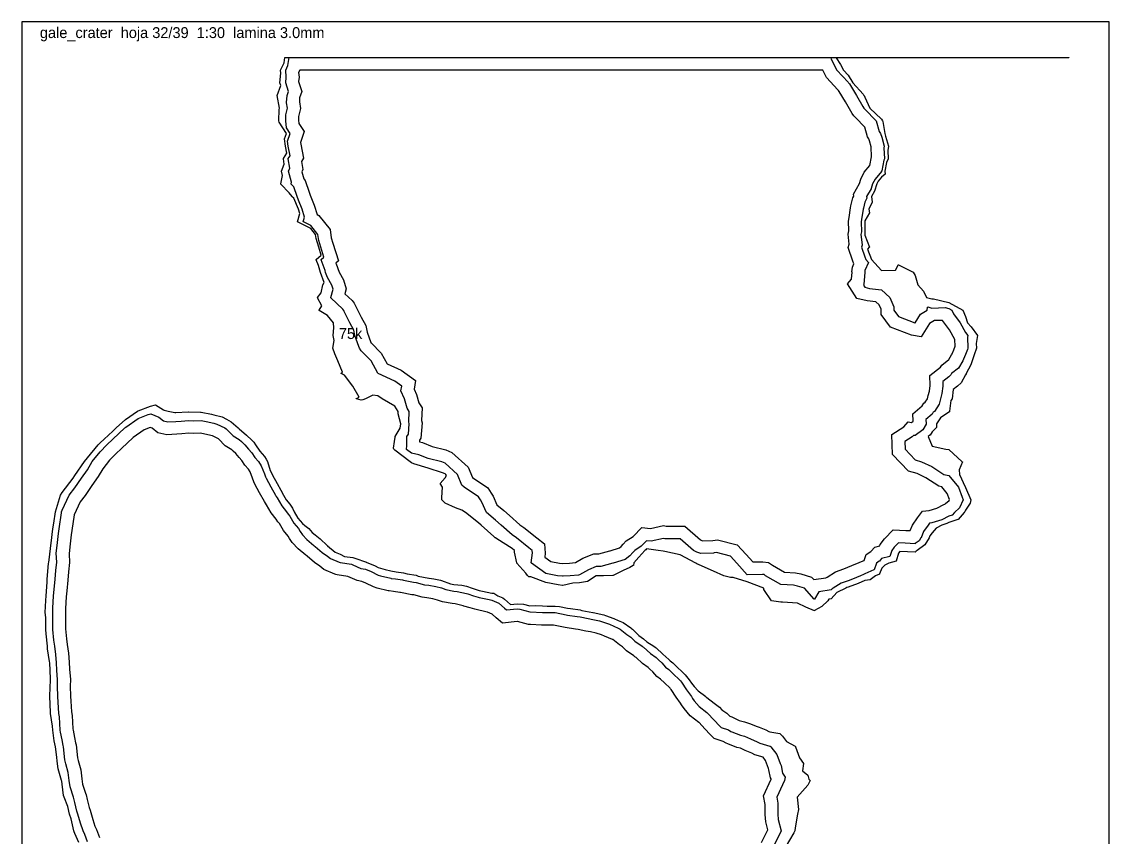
# Model space of a CAD drawing. Header units: millimetres. Extents: x 0 to 600, y 0 to 900.
# Drawn here: x 0 to 600, y 450 to 900 of the extents above; entities that cross this region are included whole.
import ezdxf
from ezdxf.enums import TextEntityAlignment as Align

# ---------------------------------------------------------------- set-up
doc = ezdxf.new("R2010")
doc.units = ezdxf.units.MM
for name, color, linetype in [('CORTE', 1, 'Continuous'), ('GRABADO', 5, 'Continuous'), ('HOJA', 8, 'Continuous')]:
    doc.layers.add(name, color=color, linetype=linetype)

msp = doc.modelspace()

# ---------------------------------------------------------------- linework, layer by layer
at = {"layer": 'CORTE'}
for points in [[(441.43, 577.36), (441.42, 577.35), (437.37, 575.04), (437.36, 575.04), (437.35, 575.03), (437.34, 575.03), (437.33, 575.03), (437.32, 575.03), (437.31, 575.03), (437.3, 575.03), (432.64, 576.94), (428.05, 579.14), (419.76, 579.67), (419.76, 579.67), (418.8, 579.79), (413.68, 580.39), (413.66, 580.4), (413.65, 580.4), (413.65, 580.4), (413.64, 580.41), (413.63, 580.41), (413.63, 580.42), (409.48, 586.74), (409.48, 586.75), (409.48, 586.76), (409.48, 586.76), (409.37, 587.38), (400.26, 590.93), (392.44, 593.26), (391.02, 593.42), (391.01, 593.42), (387.41, 594.34), (387.41, 594.34), (381.74, 596.82), (373.81, 600.3), (372.47, 600.94), (372.46, 600.95), (371.91, 601.31), (363.22, 605.93), (354.87, 607.6), (354.87, 607.6), (353.97, 607.82), (351.2, 608.28), (344.75, 609.1), (344.31, 608.65), (344.31, 608.65), (344.3, 608.64), (343.76, 608.29), (340.54, 604.52), (337.66, 601.35), (337.44, 599.93), (337.43, 599.92), (337.43, 599.91), (337.42, 599.9), (337.41, 599.89), (337.4, 599.89), (335.5, 598.82), (331.75, 597.16), (326.24, 594.45), (326.24, 594.45), (326.23, 594.45), (326.12, 594.42), (326.11, 594.41), (326.1, 594.41), (320.96, 594.33), (317.03, 594.28), (316.97, 594.26), (312.1, 591.05), (312.09, 591.05), (312.09, 591.04), (312.08, 591.04), (312.07, 591.04), (307.69, 590.38), (303.99, 590.15), (298.44, 588.95), (298.43, 588.95), (298.42, 588.95), (295.96, 589.21), (295.95, 589.21), (289.15, 590.5), (289.14, 590.5), (289.14, 590.5), (280.81, 593.64), (279.9, 593.66), (279.89, 593.66), (279.89, 593.66), (279.87, 593.67), (279.86, 593.67), (279.86, 593.68), (278.97, 594.35), (278.96, 594.35), (278.95, 594.36), (278.95, 594.36), (278.12, 595.66), (273.15, 601.33), (273.14, 601.34), (273.13, 601.35), (273.13, 601.36), (273.13, 601.36), (271.86, 607.36), (271.85, 607.37), (271.85, 607.38), (271.93, 608.32), (270.6, 609.36), (262.06, 614.71), (261.34, 615.15), (261.34, 615.15), (261.33, 615.16), (261.23, 615.27), (260.45, 615.93), (253.5, 622.24), (252.07, 623.55), (244.89, 629.2), (242.82, 630.49), (239.39, 631.78), (233.56, 634.31), (233.55, 634.31), (233.55, 634.32), (231.76, 636.18), (231.76, 636.19), (231.75, 636.2), (231.75, 636.21), (231.75, 636.23), (231.83, 637.51), (232.05, 643.18), (230.84, 645.19), (230.83, 645.2), (230.83, 645.21), (230.82, 645.23), (230.82, 645.25), (230.83, 645.27), (230.84, 645.28), (233.54, 648.24), (234.27, 649.61), (234.06, 650.13), (233.56, 650.58), (232.2, 651.14), (224.31, 653.7), (216.3, 656.14), (215.05, 656.61), (215.04, 656.61), (215.04, 656.62), (214.36, 657.08), (214.36, 657.08), (205.77, 663.55), (205.77, 663.55), (205.76, 663.55), (205.29, 664.07), (205.29, 664.08), (205.28, 664.08), (205.05, 664.61), (205.05, 664.62), (205.05, 664.63), (205.05, 664.64), (205.05, 664.65), (205.74, 668.36), (206.07, 670.84), (206.07, 671.09), (206.07, 671.1), (206.07, 671.11), (206.07, 671.12), (208.87, 675.73), (209.08, 678.05), (207.59, 683.62), (207.59, 683.63), (207.59, 683.64), (207.67, 685.01), (205.76, 687.87), (198.83, 691.93), (198.83, 691.93), (196.53, 693.57), (193.78, 694.02), (189.59, 691.93), (189.59, 691.93), (188.11, 691.33), (187.31, 691.15), (187.3, 691.15), (187.28, 691.15), (187.28, 691.15), (187.28, 691.15), (184.62, 691.93), (184.61, 691.93), (184.6, 691.94), (184.59, 691.94), (184.59, 691.95), (184.58, 691.95), (184.57, 691.96), (184.57, 691.98), (184.57, 691.98), (184.57, 691.99), (184.57, 692), (184.57, 692.02), (184.58, 692.03), (184.58, 692.04), (184.59, 692.05), (184.6, 692.06), (184.6, 692.06), (186.08, 692.87), (182.65, 698.93), (177.99, 705.04), (176.32, 705.87), (176.31, 705.87), (176.31, 705.88), (176.3, 705.89), (176.29, 705.89), (176.29, 705.9), (176.28, 705.91), (176.28, 705.92), (176.28, 705.92), (176.28, 705.93), (176.28, 705.95), (176.28, 705.96), (176.28, 705.96), (176.29, 705.98), (176.29, 705.99), (176.3, 705.99), (176.3, 706), (177.05, 706.63), (174.42, 712.88), (172.74, 716.81), (172.74, 716.81), (171.57, 719.86), (171.56, 719.86), (171.56, 719.87), (171.56, 719.88), (171.56, 719.89), (171.56, 719.89), (172.38, 724.08), (171.85, 726.84), (171.85, 726.85), (172.24, 731.15), (171.92, 733.79), (168.72, 737.98), (164.11, 740.73), (164.1, 740.73), (164.1, 740.74), (164.09, 740.75), (164.08, 740.76), (164.08, 740.77), (164.07, 740.78), (164.07, 740.8), (164.08, 740.81), (164.08, 740.82), (164.08, 740.83), (165.54, 743.17), (163.09, 747.73), (163.09, 747.74), (163.08, 747.75), (163.08, 747.76), (163.08, 747.77), (163.08, 747.78), (163.09, 747.79), (163.09, 747.8), (163.1, 747.81), (165.24, 750.41), (166.13, 754.75), (166.13, 754.76), (166.13, 754.76), (166.81, 756.16), (164.78, 761.68), (163.72, 765.43), (162.49, 768.65), (162.49, 768.66), (162.49, 768.67), (162.49, 768.67), (162.49, 768.69), (162.5, 768.7), (162.5, 768.72), (162.51, 768.73), (165.28, 771.26), (163.89, 775.62), (162.41, 780.36), (162.41, 780.36), (162.41, 780.37), (162.12, 782.59), (159.46, 785.89), (152.17, 789.52), (152.17, 789.52), (152.16, 789.53), (152.15, 789.53), (152.14, 789.54), (152.14, 789.55), (152.13, 789.56), (152.13, 789.56), (152.13, 789.57), (152.13, 789.58), (152.13, 789.59), (152.13, 789.6), (152.13, 789.6), (153.36, 794.16), (152.63, 796.53), (150.19, 802.73), (149.25, 803.47), (149.24, 803.48), (147.45, 805.54), (142.93, 810.45), (142.92, 810.46), (142.92, 810.46), (142.92, 810.47), (142.91, 810.48), (142.91, 810.49), (142.91, 810.49), (142.91, 810.51), (142.91, 810.51), (143.93, 815.2), (143.3, 817.46), (143.3, 817.47), (143.3, 817.48), (143.3, 817.48), (143.3, 817.49), (143.3, 817.5), (144.85, 821.49), (144.34, 824.43), (144.34, 824.44), (144.34, 824.45), (144.34, 824.46), (144.34, 824.46), (144.34, 824.47), (144.35, 824.48), (146.25, 827.41), (145.5, 831.4), (145.5, 831.4), (144.99, 835.31), (144.99, 835.32), (145, 835.33), (145.99, 838.37), (141.95, 844.54), (141.95, 844.55), (141.95, 844.56), (141.94, 844.57), (141.94, 844.57), (141.86, 845.35), (141.86, 845.35), (141.97, 851.53), (141.97, 851.54), (141.97, 851.55), (142.17, 852.33), (141, 859.22), (141, 859.23), (141, 859.23), (141, 859.3), (141, 859.3), (141.01, 859.32), (142.93, 864.75), (142.45, 866.25), (142.45, 866.25), (142.45, 866.26), (142.45, 866.27), (142.95, 871.71), (142.83, 873.23), (142.83, 873.24), (142.83, 873.25), (142.83, 873.26), (142.83, 873.27), (144.69, 877.39), (145.17, 880.22), (145.17, 880.22), (145.17, 880.23), (145.17, 880.24), (145.18, 880.25), (145.19, 880.26), (145.2, 880.27), (145.21, 880.28), (145.23, 880.28), (145.23, 880.28), (577.34, 880.28), (577.72, 880.28), (577.72, 880.13), (449.28, 880.13), (451.65, 876.49), (453.3, 873.28), (455.91, 870.48), (455.91, 870.48), (455.91, 870.47), (458.52, 866.31), (464.28, 860.02), (464.28, 860.01), (464.28, 860.01), (464.68, 859.34), (464.69, 859.34), (465.18, 858.47), (465.18, 858.47), (467.96, 852.37), (474.43, 846.19), (474.43, 846.19), (474.43, 846.18), (474.97, 845.4), (474.97, 845.39), (474.98, 845.38), (474.98, 845.37), (475.08, 844.9), (475.08, 844.9), (476.11, 838.4), (476.61, 836.78), (476.61, 836.78), (478.13, 831.43), (478.13, 831.43), (478.13, 831.41), (478.13, 831.4), (477.77, 828.9), (477.99, 824.44), (477.99, 824.43), (477.98, 824.42), (477.17, 822.37), (476.18, 817.47), (476.44, 815.98), (476.44, 815.98), (476.44, 815.97), (476.44, 815.96), (476.44, 815.95), (476.43, 815.94), (476.43, 815.93), (476.42, 815.92), (474.43, 814.26), (472.46, 811.94), (471.76, 810.47), (470.44, 806.52), (470.44, 806.51), (468.75, 803.52), (469.22, 800.5), (469.23, 800.5), (469.23, 800.49), (469.22, 800.47), (469.22, 800.46), (467.37, 796.55), (467.78, 794.62), (467.78, 794.61), (467.78, 794.59), (467.77, 794.58), (467.77, 794.58), (465.18, 790.16), (465.1, 789.64), (465.09, 789.58), (465.16, 782.64), (465.16, 782.64), (465.16, 782.63), (465.15, 782.62), (465.19, 782.32), (467.64, 775.67), (467.64, 775.67), (467.64, 775.66), (467.64, 775.64), (467.64, 775.63), (467.64, 775.62), (467.64, 775.61), (467.63, 775.61), (467.63, 775.6), (467.63, 775.6), (466.63, 774.55), (468.8, 768.72), (474.4, 762.78), (482.03, 762.95), (483.57, 765.75), (483.57, 765.75), (483.58, 765.76), (483.58, 765.76), (483.59, 765.77), (483.6, 765.77), (483.6, 765.78), (483.62, 765.78), (483.63, 765.78), (483.65, 765.78), (483.66, 765.78), (483.66, 765.78), (491.82, 761.77), (491.83, 761.77), (491.84, 761.76), (491.84, 761.76), (491.85, 761.75), (491.85, 761.75), (492.96, 759.93), (492.96, 759.92), (492.97, 759.92), (494.42, 754.77), (497.57, 751.3), (497.58, 751.3), (497.58, 751.29), (499.24, 747.83), (502.16, 747.1), (503.09, 747.13), (503.1, 747.13), (503.1, 747.13), (503.11, 747.13), (511.44, 745.03), (511.44, 745.03), (511.45, 745.03), (519.23, 740.86), (519.23, 740.86), (519.24, 740.85), (519.24, 740.85), (519.25, 740.84), (519.25, 740.84), (519.26, 740.83), (520.74, 737.34), (520.75, 737.33), (521.77, 733.86), (523.77, 731.59), (527.3, 726.9), (527.3, 726.89), (527.31, 726.87), (527.31, 726.86), (527.31, 726.85), (526.63, 722.42), (526.68, 719.88), (526.67, 719.87), (526.67, 719.86), (525.5, 716.29), (525.5, 716.29), (524.28, 712.89), (523.68, 710.68), (523.68, 710.68), (523.67, 710.67), (521.01, 705.91), (520.97, 705.75), (520.97, 705.75), (520.97, 705.74), (520.75, 705.24), (520.74, 705.24), (518.23, 700.82), (518.23, 700.82), (518.22, 700.81), (518.22, 700.81), (516.26, 698.92), (516.26, 698.92), (513.97, 697.06), (513.4, 691.98), (513.4, 691.96), (513.39, 691.95), (512.67, 691.08), (511.8, 685.03), (511.84, 684.78), (511.84, 684.77), (511.84, 684.75), (511.83, 684.74), (511.82, 684.72), (511.82, 684.71), (511.81, 684.71), (511.8, 684.7), (511.45, 684.52), (506.83, 681.5), (504.76, 678.04), (504.72, 676.18), (504.72, 676.18), (504.71, 676.16), (504.71, 676.15), (504.71, 676.14), (504.7, 676.14), (502.21, 673.74), (501.11, 671.88), (501.1, 671.88), (501.1, 671.87), (501.09, 671.87), (500.06, 671.06), (502.21, 665.72), (509.85, 664.19), (511.42, 664.05), (511.43, 664.05), (511.43, 664.05), (511.45, 664.04), (511.46, 664.04), (511.46, 664.03), (518.94, 657.2), (518.95, 657.2), (518.95, 657.19), (518.96, 657.18), (518.96, 657.17), (518.97, 657.16), (518.97, 657.15), (518.97, 657.13), (518.97, 657.13), (518.97, 657.12), (518.96, 657.12), (517.21, 652.83), (517.46, 650.19), (520.57, 643.37), (520.67, 643.25), (520.67, 643.25), (520.68, 643.24), (520.75, 643.06), (523.71, 636.26), (523.71, 636.26), (523.72, 636.25), (523.72, 636.23), (523.72, 636.22), (523.72, 636.22), (523.22, 634.35), (523.22, 634.34), (523.22, 634.34), (523.22, 634.33), (520.74, 630.52), (520.32, 629.55), (520.32, 629.54), (520.32, 629.53), (520.31, 629.53), (520.31, 629.52), (519.95, 629.21), (516.57, 625.37), (516.56, 625.36), (516.56, 625.36), (516.55, 625.35), (511.44, 623.65), (510.33, 623.07), (510.32, 623.06), (507.58, 622.22), (504.47, 620.53), (502.21, 618.05), (500.95, 616.24), (500.56, 615.29), (500.56, 615.28), (498.24, 611.31), (498.23, 611.3), (498.22, 611.29), (494.05, 608.29), (494.05, 608.29), (493.47, 607.89), (492.94, 607.39), (492.93, 607.39), (492.92, 607.38), (492.91, 607.38), (492.89, 607.38), (484.47, 607.67), (483.7, 606.7), (482.42, 602.32), (482.42, 602.32), (482.42, 602.31), (482.41, 602.3), (482.4, 602.29), (482.4, 602.29), (482.4, 602.28), (482.38, 602.28), (482.37, 602.27), (478.31, 601.31), (476.11, 600.05), (474.44, 598.53), (473.22, 595.3), (473.21, 595.3), (473.21, 595.29), (473.2, 595.28), (473.2, 595.28), (473.19, 595.27), (473.18, 595.26), (471.11, 594.34), (468.17, 592.08), (468.16, 592.08), (468.15, 592.07), (468.14, 592.07), (465.13, 591.59), (461.55, 590.08), (461.55, 590.08), (455.88, 588.02), (455.3, 587.81), (454.62, 587.37), (454.62, 587.37), (449.68, 585.09), (446.65, 581.64), (446.64, 581.64), (446.63, 581.63), (446.62, 581.62), (446.61, 581.62), (446.61, 581.62), (445.29, 581.41), (444.71, 580.43), (444.71, 580.42), (444.7, 580.41), (441.43, 577.36), (441.43, 577.36)], [(443.68, 593.22), (444.35, 593.53), (449, 596.51), (453.48, 598.15), (455.81, 598.99), (460.13, 600.81), (461.69, 601.44), (462.35, 601.72), (464.69, 602.76), (465.91, 605.99), (468.52, 607.65), (470.6, 610.05), (473.42, 610.72), (473.68, 611.61), (476.09, 614.62), (480.72, 619.56), (487.81, 619.34), (490.18, 619.19), (491.4, 622.16), (494.29, 626.3), (496.88, 629.87), (500.7, 630.35), (504.92, 631.64), (508.7, 633.6), (509.34, 633.82), (509.64, 634.15), (511.61, 635.91), (511.82, 636.4), (510.6, 639.68), (507.56, 643.32), (505.89, 643.71), (498.75, 648.4), (494.03, 650.64), (489.17, 652), (480.44, 661.26), (480.04, 672.18), (486.67, 676.41), (489.1, 679.17), (490.93, 678.95), (491.77, 679.59), (491.89, 679.8), (491.69, 683.63), (496.79, 688.02), (497.64, 689.45), (498.5, 690.02), (499.69, 691.85), (500.16, 693.71), (500.78, 696.15), (501.17, 699.29), (500.99, 704.87), (506.9, 709.36), (506.97, 709.43), (507.6, 710.53), (511.41, 713.56), (513.02, 716.26), (513.25, 716.72), (514.23, 718.99), (514.94, 720.96), (514.87, 724.67), (514.85, 724.69), (511.87, 730.07), (508.06, 735.22), (503.5, 735.07), (500.88, 733.45), (496.28, 726.2), (490.93, 727.11), (479.27, 731.49), (474.12, 738.52), (474.11, 741.36), (473.12, 743.72), (471.3, 745.41), (466.52, 745.94), (460.79, 747.3), (455.63, 755.36), (457.84, 757.9), (458.07, 761.76), (458.06, 762.04), (458.36, 764.65), (459.15, 766.39), (458.59, 767.9), (456.04, 775.36), (456.54, 777.33), (455.95, 782.76), (456.23, 784.58), (456.18, 789.99), (456.42, 791.97), (457.32, 797.39), (457.4, 798.35), (458.57, 802.84), (459, 803.76), (458.83, 804.83), (462.18, 810.76), (462.96, 813.09), (464.84, 817.05), (467.89, 820.64), (468.87, 825.52), (468.9, 825.6), (468.66, 830.79), (468.68, 830.92), (467.72, 834.29), (467.4, 835.39), (466.69, 836.42), (465.21, 841.77), (459.92, 847.08), (459.13, 848.08), (458.13, 849.4), (454.48, 855.8), (451.02, 861.54), (450.55, 862.05), (450.34, 862.4), (443.99, 869.22), (441.89, 873.28), (153.34, 873.28), (152.77, 872.02), (152.98, 869.41), (152.77, 867.02), (154.53, 861.46), (153.29, 857.94), (153.18, 855.76), (153.81, 852.04), (152.73, 847.76), (152.7, 845.66), (152.89, 843.83), (155.8, 839.4), (153.83, 833.37), (153.95, 832.49), (155.41, 824.66), (154.34, 822.97), (155.11, 818.5), (154.59, 817.12), (155.67, 813.23), (156.38, 812.47), (158.49, 805.9), (159.17, 804.23), (161.29, 798.85), (162.91, 793.59), (163.96, 793.07), (170.09, 785.44), (170.7, 780.8), (171.66, 777.73), (174.75, 768.04), (173.33, 766.74), (174.04, 764.87), (174.33, 763.84), (175.09, 761.77), (177.44, 757.51), (179.02, 752.71), (178.33, 749.94), (182.21, 746.2), (183.45, 744.7), (184.21, 743.31), (187.18, 737), (189.79, 732.4), (190.58, 728.76), (192.64, 722.98), (192.68, 722.84), (192.7, 722.81), (198.38, 717.1), (201.59, 711.28), (209.29, 707.72), (217.23, 702.13), (216.44, 697.34), (217.81, 694.4), (219.12, 689.7), (220.95, 686.93), (220.55, 679.89), (220.88, 678.66), (220.11, 670.18), (219.5, 669.16), (219.5, 668.14), (221.02, 667.8), (226.47, 665.71), (234, 663.73), (237.32, 662.37), (246.39, 654.24), (248.68, 648.49), (257.24, 642.74), (259, 639.85), (260.07, 638.13), (262.19, 633.51), (265.95, 630.25), (269.07, 627.47), (274.88, 622.35), (277, 620.92), (284.19, 615.25), (288.5, 611.86), (288.79, 606.7), (288.56, 604.62), (291.99, 602.17), (296.6, 601.26), (298.3, 601.08), (302.16, 601.32), (305.51, 601.59), (309.55, 603.94), (315.57, 606.31), (318.47, 606.36), (324.49, 608.11), (324.56, 608.13), (329.72, 609.63), (330.77, 610.43), (331.9, 611.69), (333.56, 613.63), (337.31, 616.03), (342.18, 621), (346.98, 620.4), (353.98, 621.99), (355.58, 621.63), (365.81, 621.63), (374.57, 614.1), (375.18, 613.78), (375.67, 613.63), (381.22, 613.84), (383.83, 614.16), (394.7, 611.44), (399.73, 606.03), (403.39, 601.89), (408.93, 602.01), (412.07, 601.7), (414.13, 600.23), (420.86, 596.31), (426.82, 596), (429.85, 595.29), (435.8, 593.53), (437.05, 592.16), (443.68, 593.22)]]:
    msp.add_lwpolyline(points, close=True, dxfattribs=at)
for points in [[(31.43, 447.16), (29.25, 451.98), (28.86, 453.01), (28.72, 453.54), (27.22, 460.11), (26.34, 462.8), (25.37, 466.9), (23.42, 472.05), (23.08, 473.12), (22.28, 479.3), (22.04, 481.01), (21.97, 481.32), (20.14, 487.74), (19.65, 490.59), (19.1, 495.63), (18.56, 499.85), (17.86, 503.24), (17.09, 509.11), (16.95, 511.3), (15.91, 518.37), (15.85, 519.1), (15.58, 527.64), (15.57, 527.99), (15.92, 536.9), (15.86, 537.63), (15.41, 546.16), (15.41, 546.29), (15.31, 546.97), (14.27, 554.04), (14.22, 555.42), (13.5, 562.27), (13.25, 564.68), (13.25, 571.21), (13.01, 573.94), (13.3, 580.55), (13.45, 583.21), (13.99, 590.72), (13.96, 592.47), (14.78, 601.04), (14.87, 601.74), (15.31, 604.61), (16.09, 611), (16.23, 612.22), (17.22, 620.26), (17.67, 623.4), (18.56, 629.53), (20.9, 636.96), (21.33, 638.8), (22.29, 640.28), (28.31, 648.07), (29.26, 649.57), (34.65, 657.33), (36.23, 659.44), (42.08, 666.6), (43.21, 667.61), (45.55, 669.71), (50.18, 674.12), (52.07, 675.87), (57.16, 680.44), (63.92, 685.14), (64.14, 685.27), (64.29, 685.33), (71.12, 687.87), (73.74, 688.59), (78.15, 685.87), (78.58, 685.73), (80.85, 685.15), (84.48, 684.33), (85.08, 684.38), (91.81, 684.82), (92.06, 684.84), (98.57, 684.54), (99.04, 684.56), (104.74, 683.45), (106.02, 683.14), (110.58, 681.94), (113.01, 680.77), (115.49, 679.15), (119.34, 675.87), (119.7, 675.49), (119.99, 675.31), (123.97, 671.89), (126.96, 669.17), (128.08, 668.07), (129.04, 666.59), (131.28, 663.06), (133.94, 660.08), (134.87, 658.55), (135.54, 657.32), (137.14, 652.29), (139.32, 648.06), (139.97, 646.81), (140.92, 645.16), (142.99, 641.55), (144.4, 638.81), (145.94, 636.23), (147.89, 633.77), (149.43, 631.59), (150.39, 629.54), (152.3, 626.15), (154.85, 623.17), (156.19, 622.1), (158.33, 620.3), (160.24, 618.21), (161.81, 616.92), (164.61, 614.75), (168.57, 611.04), (168.7, 610.94), (168.78, 610.88), (172.96, 607.35), (175.74, 606.2), (178.09, 604.93), (182.69, 604.32), (184.27, 603.89), (189.67, 601.93), (189.76, 601.92), (190.01, 601.8), (195.06, 599.68), (196.65, 598.9), (200.51, 597.69), (203.61, 596.93), (206.53, 596.42), (210.58, 595.89), (212.67, 595.31), (217.55, 594.58), (218.77, 594.16), (224.51, 592.98), (224.82, 592.94), (227.32, 592.54), (230.98, 591.86), (230.98, 591.86), (231.5, 591.72), (236.46, 589.88), (238.45, 589.54), (242.83, 589.09), (245.44, 588.5), (248.53, 587.39), (252.41, 586.21), (254.24, 585.72), (259.37, 584.63), (260.37, 584.6), (262.75, 583.27), (265.5, 582.11), (266.38, 581.33), (269.72, 578.5), (273.3, 578.84), (276.77, 578.61), (280.28, 577.64), (283.2, 577.91), (287.24, 577.71), (289.88, 577.53), (294.21, 577.46), (296.68, 577.29), (301.19, 576.49), (302.8, 576.15), (308.17, 575.43), (309.03, 575.16), (315.13, 574.03), (315.14, 574.03), (315.19, 574.02), (321.15, 572.74), (322.12, 572.42), (326.64, 570.76), (329.09, 569.68), (331.88, 568.44), (336.08, 565.54), (336.43, 565.19), (336.94, 564.74), (340.41, 561.24), (343.05, 559.46), (344.88, 557.92), (348.76, 555.48), (349.52, 554.81), (350.02, 554.44), (353.67, 551.06), (357, 548.12), (357.83, 547.33), (359.2, 546.22), (361.98, 543.57), (363.97, 541.69), (365.94, 539.57), (368.23, 536.95), (369.49, 535.01), (370.94, 533.15), (373.27, 530.8), (377.37, 527.7), (377.66, 527.36), (377.9, 527.17), (382.04, 523.93), (384.88, 521.71), (386.27, 520.3), (389.08, 518.44), (390.61, 516.82), (391.83, 516.41), (395.73, 514.37), (398.79, 513.61), (401.43, 512.7), (405.77, 511.19), (406.9, 510.69), (410.62, 509.19), (412.11, 508.35), (412.73, 508.17), (418.2, 507.18), (419.74, 505.75), (421.88, 502.77), (426.7, 500.2), (426.81, 500.04), (426.95, 499.9), (429.11, 493.81), (431.22, 490.62), (430.74, 486.7), (433.69, 484.28), (434.23, 482.1), (434.94, 481.35), (433.69, 478.81), (427.77, 472.06), (428.6, 465.3), (428.07, 462.8), (426.73, 455.2), (426.51, 453.53), (425.95, 452.51), (421.13, 444.27)], [(408.06, 447.13), (411.64, 454.17), (411.64, 454.17), (410.5, 458.45), (410.08, 462.55), (410.22, 468.13), (409.26, 472.93), (413.41, 481.97), (413.52, 482.19), (413.13, 482.82), (412.24, 487.26), (411.92, 487.91), (410.35, 492.32), (408.99, 494.11), (404.53, 495.41), (402.76, 496.4), (399.17, 497.82), (396.54, 499.14), (394.57, 499.51), (389.58, 501.59), (388.56, 501.85), (386.96, 502.77), (381.98, 504.44), (379.78, 506.78), (376.92, 509.83), (373.7, 513.24), (373.58, 513.33), (368.87, 517.03), (365.42, 521), (363.96, 523.09), (363.53, 524.07), (361.03, 527.27), (358.22, 531.57), (357.92, 531.98), (357.76, 532.18), (354.63, 535.13), (352.45, 537.2), (350.4, 538.76), (348.23, 541.3), (346.61, 542.74), (345.54, 543.72), (342.54, 545.96), (338.93, 549.15), (338.3, 549.51), (337.73, 550.12), (333.69, 552.84), (331.54, 555.01), (329.8, 556.25), (326.06, 559.07), (326.02, 559.1), (321.6, 561.05), (319.82, 561.71), (316.84, 562.69), (313.84, 563.33), (311.26, 563.74), (307.01, 564.69), (305.57, 564.86), (299.88, 565.73), (298.87, 565.96), (293.45, 566.98), (290.72, 567.02), (286.99, 567.08), (286.83, 567.09), (280.71, 567.4), (279.64, 567.31), (273.57, 568.98), (273.39, 568.99), (265.16, 568.22), (261.79, 571.07), (259.46, 573.14), (256.98, 574.19), (256.1, 574.46), (250.69, 575.59), (249.89, 575.83), (247.34, 576.57), (243.96, 577.6), (243.46, 577.77), (239.13, 578.76), (237.51, 578.93), (232.19, 579.84), (229.35, 580.89), (226.82, 581.59), (223.55, 582.19), (220.86, 582.45), (216.33, 583.68), (215.2, 583.77), (208.93, 585.02), (208.66, 585.1), (205.19, 585.61), (202.78, 585.93), (202.18, 586.03), (196.07, 587.53), (194.04, 588.16), (189.84, 590.24), (187.64, 591.16), (184.99, 591.67), (179.99, 593.9), (173.95, 594.8), (173.22, 595.08), (172.71, 595.26), (166.62, 597.77), (164.55, 599.52), (161.58, 601.52), (157.42, 605.06), (157.2, 605.23), (156.7, 605.64), (152.43, 609.15), (149.28, 612.59), (147.78, 614.94), (147.02, 616.12), (144.36, 619.24), (142.17, 623.12), (141.33, 624.05), (140.42, 625.51), (137.69, 628.96), (134.99, 633.48), (134.4, 634.38), (133.85, 635.33), (131.2, 639.97), (128.67, 644.85), (128.02, 646.11), (127.36, 648.19), (125.94, 651.73), (125.06, 653.07), (123.05, 655.33), (121.37, 657.97), (119.9, 659.62), (118.11, 661.72), (116.64, 663.06), (115.85, 663.74), (112.23, 665.95), (108.56, 669.79), (108.54, 669.81), (105.2, 671.42), (104.31, 671.65), (100.26, 672.63), (98.51, 672.97), (95.01, 672.82), (92.14, 672.95), (88.41, 672.7), (85.56, 672.51), (80.07, 672.12), (75.06, 673.24), (72, 675.67), (70.8, 676.18), (67.52, 674.87), (61.53, 670.59), (54.97, 664.53), (51.91, 661.61), (48.46, 658.11), (44.69, 653.36), (42.11, 649.01), (38.64, 644.08), (34.92, 638.67), (32.19, 635.14), (28.83, 627.94), (27.59, 619.33), (27.59, 619.33), (27.29, 616.86), (26.54, 610.18), (26.09, 606.45), (26.3, 601.56), (25.83, 596.5), (25.34, 591.84), (24.88, 585.93), (24.42, 582.58), (24.14, 576.24), (24.14, 573.95), (24.14, 567.03), (24.08, 564.98), (24.71, 559.53), (25.13, 556.36), (25.81, 551.58), (26.14, 546.57), (26.34, 542.75), (26.81, 537.05), (26.67, 533.45), (26.92, 527.9), (27, 525.03), (27.48, 519.17), (27.78, 517.16), (28.23, 509.79), (28.32, 509.12), (29.15, 505.09), (29.72, 502.06), (29.96, 501.01), (30.74, 493.81), (31.08, 492.32), (32.54, 487.18), (33.12, 482.18), (33.49, 479.38), (35.1, 474.37), (35.46, 473.44), (36.06, 470.89), (37.15, 466.38), (37.66, 464.95), (39.13, 459.85), (40.38, 456.09), (41.23, 454.22), (42.83, 449.86)]]:
    msp.add_lwpolyline(points, dxfattribs=at)
at = {"layer": 'GRABADO'}
msp.add_lwpolyline([(447.05, 587.06), (446.65, 586.6), (446.64, 586.6), (446.64, 586.59), (446.63, 586.59), (446.62, 586.58), (446.61, 586.58), (439.84, 585.51), (437.39, 581.39), (437.39, 581.38), (437.38, 581.37), (437.38, 581.37), (437.37, 581.36), (437.36, 581.36), (437.36, 581.36), (437.35, 581.35), (437.34, 581.35), (437.33, 581.35), (437.31, 581.35), (437.3, 581.36), (437.29, 581.36), (437.29, 581.37), (437.28, 581.37), (431.94, 587.37), (428.05, 588.52), (425.83, 589.04), (418.8, 589.41), (418.79, 589.41), (418.78, 589.41), (418.78, 589.41), (418.77, 589.41), (410.33, 594.34), (410.33, 594.34), (409.52, 594.92), (408.66, 595), (400.29, 594.83), (400.28, 594.83), (400.26, 594.83), (400.25, 594.84), (400.24, 594.85), (394.55, 601.33), (390.99, 605.15), (383.39, 607.05), (381.78, 606.86), (381.77, 606.85), (374.75, 606.59), (374.74, 606.59), (374.74, 606.59), (374.73, 606.59), (372.48, 607.29), (372.48, 607.29), (372.47, 607.29), (370.6, 608.28), (370.59, 608.29), (363.22, 614.63), (354.79, 614.63), (354.79, 614.63), (353.99, 614.81), (347.33, 613.3), (347.32, 613.3), (347.31, 613.3), (344.75, 613.63), (341.76, 610.56), (341.75, 610.56), (338.21, 608.29), (337.16, 607.06), (335.52, 605.24), (335.51, 605.24), (332.91, 603.27), (332.91, 603.27), (332.9, 603.26), (332.89, 603.26), (326.22, 601.32), (326.22, 601.32), (326.21, 601.32), (326.2, 601.32), (326.16, 601.31), (319.52, 599.38), (319.51, 599.38), (316.96, 599.34), (312.61, 597.63), (307.71, 594.77), (307.7, 594.76), (307.69, 594.76), (307.21, 594.7), (302.65, 594.33), (298.75, 594.1), (298.43, 594.03), (298.43, 594.03), (298.42, 594.03), (295.55, 594.33), (295.55, 594.33), (289.14, 595.59), (289.13, 595.59), (289.12, 595.6), (281.16, 601.32), (281.15, 601.32), (281.14, 601.34), (281.13, 601.35), (281.13, 601.36), (281.13, 601.36), (281.13, 601.37), (281.12, 601.38), (281.77, 606.89), (281.69, 608.31), (279.85, 609.75), (272.88, 615.26), (270.59, 616.79), (264.42, 622.24), (261.33, 624.99), (256.46, 629.21), (256.45, 629.21), (256.45, 629.22), (256.44, 629.23), (253.88, 634.82), (253.03, 636.19), (252.06, 637.79), (244.1, 643.14), (244.09, 643.14), (242.81, 644.32), (242.8, 644.32), (242.8, 644.33), (242.79, 644.34), (242.79, 644.34), (240.5, 650.13), (233.56, 656.35), (231.78, 657.07), (224.32, 659.04), (224.31, 659.04), (218.99, 661.08), (215.06, 661.97), (215.04, 661.98), (215.03, 661.99), (212.29, 664.05), (212.28, 664.06), (212.27, 664.07), (212.27, 664.07), (212.26, 664.08), (212.26, 664.09), (212.25, 664.11), (212.25, 664.12), (212.5, 666), (212.5, 671.09), (212.5, 671.1), (212.5, 671.11), (212.51, 671.12), (213.29, 672.4), (213.79, 678.05), (213.49, 679.17), (213.49, 679.18), (213.49, 679.2), (213.83, 685.01), (212.67, 686.75), (212.67, 686.76), (212.67, 686.76), (211.22, 691.97), (209.19, 696.35), (209.19, 696.35), (209.18, 696.36), (209.18, 696.38), (209.18, 696.39), (209.61, 698.93), (205.78, 701.63), (196.59, 705.87), (196.58, 705.88), (196.57, 705.89), (196.56, 705.9), (196.5, 706.01), (196.49, 706.01), (192.72, 712.86), (187.24, 718.38), (187.24, 718.38), (187.23, 718.39), (186.28, 719.84), (186.27, 719.85), (186.27, 719.86), (185.99, 720.78), (183.83, 726.83), (183.83, 726.84), (183.17, 729.87), (180.96, 733.78), (180.96, 733.78), (177.97, 740.13), (177.63, 740.75), (177.07, 741.43), (170.55, 747.71), (170.54, 747.71), (170.54, 747.72), (170.53, 747.73), (170.53, 747.74), (170.53, 747.75), (170.53, 747.77), (170.53, 747.78), (171.74, 752.44), (170.99, 754.7), (168.71, 758.86), (168.7, 758.86), (167.67, 761.68), (167.39, 762.67), (165.11, 768.65), (165.11, 768.66), (165.11, 768.68), (165.11, 768.69), (165.11, 768.69), (165.11, 768.7), (165.12, 768.71), (165.12, 768.72), (165.13, 768.73), (166.72, 770.18), (164.98, 775.62), (163.84, 779.28), (163.84, 779.29), (163.84, 779.3), (163.4, 782.59), (159.46, 787.49), (155.39, 789.52), (155.38, 789.52), (155.38, 789.53), (155.37, 789.53), (155.36, 789.54), (155.35, 789.55), (155.35, 789.56), (155.35, 789.56), (155.35, 789.57), (155.34, 789.58), (155.34, 789.59), (155.35, 789.6), (155.35, 789.6), (156.03, 792.15), (154.68, 796.53), (152.68, 801.62), (151.91, 803.5), (151.91, 803.5), (150.19, 808.85), (148.71, 810.45), (148.71, 810.46), (148.7, 810.47), (148.7, 810.48), (148.7, 810.49), (148.7, 810.49), (148.7, 810.51), (148.7, 810.51), (148.9, 811.46), (147.23, 817.46), (147.23, 817.47), (147.23, 817.48), (147.23, 817.48), (147.23, 817.49), (147.23, 817.5), (147.89, 819.2), (146.98, 824.43), (146.98, 824.44), (146.98, 824.45), (146.98, 824.46), (146.98, 824.46), (146.99, 824.47), (146.99, 824.48), (148.02, 826.08), (147.03, 831.4), (147.03, 831.4), (146.69, 834.03), (146.69, 834.04), (146.69, 834.06), (148.1, 838.37), (146.11, 841.41), (146.11, 841.42), (146.11, 841.43), (146.1, 841.44), (145.69, 845.35), (145.69, 845.35), (145.75, 848.69), (145.75, 848.7), (145.75, 848.71), (146.67, 852.33), (146.16, 855.34), (146.16, 855.35), (146.16, 855.35), (146.35, 859.3), (146.35, 859.3), (146.35, 859.32), (147.15, 861.57), (145.67, 866.25), (145.67, 866.25), (145.67, 866.26), (145.67, 866.27), (145.96, 869.44), (145.65, 873.23), (145.65, 873.24), (145.65, 873.25), (145.65, 873.26), (145.65, 873.27), (146.8, 875.8), (147.54, 880.22), (147.54, 880.22), (147.55, 880.23), (147.55, 880.24), (147.56, 880.25), (147.56, 880.26), (147.57, 880.27), (147.59, 880.28), (147.6, 880.28), (147.61, 880.28), (529.75, 880.28), (530.12, 880.28), (530.12, 880.13), (446.32, 880.13), (446.66, 879.31), (449.77, 873.28), (455.91, 866.69), (455.91, 866.68), (456.15, 866.31), (456.66, 865.75), (456.66, 865.75), (460.52, 859.34), (460.52, 859.34), (463.98, 853.26), (464.66, 852.37), (465.17, 851.73), (471.46, 845.41), (471.47, 845.4), (471.48, 845.39), (471.48, 845.39), (471.48, 845.38), (473.13, 839.4), (473.8, 838.42), (473.8, 838.42), (473.8, 838.41), (474.45, 836.24), (475.81, 831.43), (475.81, 831.43), (475.81, 831.41), (475.81, 831.4), (475.68, 830.48), (475.97, 824.44), (475.97, 824.43), (475.96, 824.42), (475.61, 823.54), (474.45, 817.76), (474.45, 817.76), (474.37, 817.51), (474.37, 817.51), (474.35, 817.45), (474.35, 817.44), (474.34, 817.43), (474.34, 817.43), (470.77, 813.22), (469.47, 810.47), (468.6, 807.9), (468.6, 807.89), (468.6, 807.89), (466.13, 803.52), (466.25, 802.74), (466.25, 802.73), (466.25, 802.72), (466.25, 802.71), (466.25, 802.7), (466.24, 802.7), (465.18, 800.46), (464.33, 797.19), (464.28, 796.55), (464.28, 796.55), (463.35, 790.96), (463.18, 789.58), (463.23, 784.09), (463.23, 784.08), (463.01, 782.62), (463.64, 776.82), (463.64, 776.81), (463.64, 776.8), (463.34, 775.65), (465.18, 770.25), (465.76, 768.72), (467.16, 767.22), (467.17, 767.22), (467.17, 767.22), (467.18, 767.21), (467.18, 767.19), (467.18, 767.17), (467.18, 767.16), (467.18, 767.16), (467.18, 767.15), (467.18, 767.14), (465.19, 762.75), (465.07, 761.79), (465.08, 761.71), (465.08, 761.7), (464.68, 755.11), (464.68, 755.1), (464.68, 755.09), (464.67, 755.08), (464.67, 755.07), (464.67, 755.06), (464.35, 754.73), (465.16, 753.46), (467.72, 752.85), (474.38, 752.12), (474.39, 752.11), (474.4, 752.11), (474.4, 752.11), (474.41, 752.11), (474.42, 752.1), (474.42, 752.1), (478.99, 747.82), (479, 747.81), (479.01, 747.79), (481.11, 742.77), (481.11, 742.76), (481.11, 742.76), (481.11, 742.75), (481.11, 740.82), (483.68, 737.31), (492.76, 733.9), (492.86, 733.88), (495.84, 738.57), (495.84, 738.57), (495.85, 738.58), (495.86, 738.59), (495.86, 738.59), (499.53, 740.84), (499.79, 742.54), (499.79, 742.54), (499.79, 742.55), (499.79, 742.56), (499.8, 742.57), (499.81, 742.58), (499.83, 742.59), (499.85, 742.6), (499.87, 742.6), (502.16, 742.02), (509.54, 742.28), (509.55, 742.28), (509.56, 742.28), (511.44, 741.8), (511.44, 741.8), (511.45, 741.8), (513.2, 740.86), (513.21, 740.85), (513.22, 740.84), (513.23, 740.84), (513.23, 740.83), (513.24, 740.82), (514.06, 738.89), (517.78, 733.87), (517.78, 733.86), (520.74, 728.51), (521.95, 726.9), (521.96, 726.89), (521.96, 726.88), (521.97, 726.86), (521.97, 726.85), (521.84, 726.03), (521.96, 719.88), (521.96, 719.88), (521.96, 719.87), (521.96, 719.86), (521.72, 719.14), (521.72, 719.14), (520.75, 716.43), (520.75, 716.42), (519.59, 713.75), (519.59, 713.74), (519.15, 712.88), (519.15, 712.87), (516.77, 708.88), (516.77, 708.88), (516.76, 708.87), (516.76, 708.87), (513.01, 705.89), (512.56, 705.09), (512.56, 705.09), (512.55, 705.08), (511.47, 704.04), (511.46, 704.03), (508.1, 701.48), (508.18, 698.97), (508.18, 698.96), (507.68, 694.86), (507.68, 694.85), (506.95, 691.98), (506.19, 689), (506.19, 688.99), (503.58, 684.99), (503.58, 684.99), (503.57, 684.97), (503.55, 684.97), (502.84, 684.5), (502.22, 683.46), (502.22, 683.46), (502.21, 683.44), (498.86, 680.56), (498.99, 678.06), (498.99, 678.05), (498.99, 678.04), (498.98, 678.03), (498.98, 678.03), (498.98, 678.02), (497.12, 674.88), (497.11, 674.87), (492.94, 671.64), (492.94, 671.64), (492.92, 671.63), (492.91, 671.63), (492.9, 671.63), (492.9, 671.62), (492.89, 671.62), (491.91, 671.77), (491.27, 671.04), (491.26, 671.03), (491.26, 671.03), (491.25, 671.03), (487.18, 668.43), (487.34, 664.15), (492.93, 658.21), (496.49, 657.22), (496.5, 657.21), (502.19, 654.51), (502.2, 654.51), (508.69, 650.24), (511.43, 649.61), (511.44, 649.61), (511.45, 649.6), (511.47, 649.59), (516.74, 643.25), (516.75, 643.24), (516.75, 643.23), (518.79, 637.73), (519.37, 636.26), (519.37, 636.25), (519.37, 636.25), (519.37, 636.24), (519.38, 636.23), (519.37, 636.22), (519.37, 636.21), (519.37, 636.21), (517.43, 631.73), (517.43, 631.72), (517.42, 631.71), (517.42, 631.7), (514.61, 629.21), (513.36, 627.79), (513.35, 627.78), (513.34, 627.78), (513.34, 627.77), (513.33, 627.77), (511.44, 627.14), (507.58, 625.14), (507.57, 625.13), (502.18, 623.48), (502.17, 623.48), (500.76, 623.3), (500, 622.25), (497.58, 618.78), (496.14, 615.29), (496.13, 615.29), (495.16, 613.62), (495.16, 613.61), (495.15, 613.61), (495.15, 613.6), (492.94, 612.02), (492.93, 612.01), (492.93, 612.01), (492.92, 612.01), (492.91, 612), (492.9, 612), (492.9, 612), (487.49, 612.34), (483.67, 612.47), (481.39, 610.03), (480.01, 608.31), (479.01, 604.89), (479.01, 604.89), (479.01, 604.88), (479, 604.87), (478.99, 604.86), (478.98, 604.85), (478.98, 604.85), (478.97, 604.84), (478.96, 604.84), (474.41, 603.76), (473.15, 602.29), (473.14, 602.29), (473.13, 602.28), (471.63, 601.33), (470.21, 597.57), (470.21, 597.56), (470.2, 597.55), (470.19, 597.54), (470.19, 597.54), (470.18, 597.54), (470.17, 597.53), (465.14, 595.29), (464.34, 594.96), (464.34, 594.96), (462.79, 594.34), (458.36, 592.47), (455.88, 591.57), (452.13, 590.2), (447.72, 587.37), (447.72, 587.37), (447.05, 587.06)], close=True, dxfattribs=at)
msp.add_lwpolyline([(36.22, 447.54), (34.75, 451.57), (33.86, 453.53), (32.44, 457.77), (31, 462.8), (30.43, 464.36), (29.25, 469.26), (28.75, 471.39), (28.5, 472.05), (26.63, 477.84), (26.17, 481.33), (25.65, 485.81), (24.3, 490.58), (23.82, 492.64), (23.04, 499.85), (22.87, 500.63), (22.28, 503.74), (21.41, 507.96), (21.26, 509.11), (20.81, 516.43), (20.53, 518.37), (20.01, 524.63), (19.92, 527.64), (19.66, 533.43), (19.8, 536.9), (19.35, 542.27), (19.15, 546.16), (18.85, 550.86), (18.19, 555.41), (17.77, 558.68), (17.07, 564.68), (17.14, 567.13), (17.14, 573.95), (17.14, 576.39), (17.44, 583.21), (17.92, 586.68), (18.36, 592.47), (18.86, 597.2), (19.29, 601.73), (19.07, 606.73), (19.59, 611), (20.33, 617.67), (20.65, 620.26), (21.91, 629.04), (21.99, 629.53), (22.28, 630.47), (26.18, 638.81), (29.26, 642.79), (32.89, 648.07), (36.23, 652.82), (38.91, 657.33), (43.21, 662.75), (47, 666.6), (50.18, 669.64), (56.92, 675.87), (57.16, 676.08), (57.49, 676.31), (64.14, 681.06), (69.73, 683.3), (71.15, 683.63), (75.6, 681.75), (78.15, 679.73), (80.6, 679.18), (85.08, 679.49), (87.94, 679.68), (92.06, 679.97), (95.03, 679.83), (99.04, 679.99), (101.74, 679.47), (106.02, 678.44), (107.63, 678.01), (112.07, 675.88), (112.69, 675.45), (113.02, 675.26), (116.66, 671.45), (119.99, 669.41), (121.27, 668.31), (123.15, 666.6), (125.18, 664.22), (126.97, 662.21), (128.65, 659.57), (130.64, 657.34), (132.18, 654.97), (133.95, 650.55), (134.51, 648.8), (134.89, 648.06), (137.34, 643.32), (139.93, 638.81), (140.36, 638.06), (140.92, 637.21), (143.46, 632.94), (146.14, 629.55), (146.93, 628.29), (147.89, 627.24), (150.12, 623.26), (152.66, 620.29), (153.67, 618.71), (154.86, 616.87), (157.25, 614.24), (161.15, 611.05), (161.56, 610.71), (161.81, 610.51), (165.82, 607.11), (168.78, 605.11), (170.3, 603.82), (175.21, 601.8), (175.62, 601.65), (175.73, 601.61), (181.87, 600.7), (182.71, 600.35), (187.11, 598.39), (189.67, 597.9), (192.75, 596.61), (196.65, 594.68), (197.95, 594.27), (203.61, 592.89), (203.83, 592.85), (206.16, 592.54), (210.14, 591.96), (210.58, 591.83), (216.17, 590.72), (217.54, 590.6), (222.12, 589.36), (224.51, 589.13), (228.39, 588.42), (231.5, 587.56), (234.01, 586.63), (238.45, 585.87), (240.26, 585.68), (245.44, 584.5), (246.16, 584.24), (249.33, 583.28), (251.86, 582.55), (252.4, 582.38), (257.85, 581.25), (259.38, 580.77), (263.25, 579.14), (266.38, 576.36), (267.44, 575.46), (273.3, 576.01), (274.74, 575.92), (280.28, 574.39), (280.57, 574.42), (287.24, 574.08), (287.28, 574.08), (290.83, 574.02), (294.18, 573.97), (294.23, 573.96), (300.29, 572.82), (301.19, 572.61), (306.49, 571.8), (308.16, 571.61), (312.58, 570.62), (315.14, 570.21), (318.67, 569.45), (322.12, 568.32), (324.22, 567.55), (329.09, 565.39), (329.46, 565.23), (330.16, 564.75), (333.93, 561.9), (336.08, 560.37), (338.18, 558.26), (342.3, 555.48), (342.72, 555.04), (343.05, 554.84), (346.95, 551.4), (350.02, 549.11), (351.31, 547.92), (353.24, 546.22), (355.23, 543.88), (356.99, 542.54), (359.44, 540.21), (362.9, 536.95), (363.46, 536.26), (363.98, 535.56), (366.73, 531.35), (369.59, 527.68), (370.09, 526.54), (370.95, 525.32), (373.72, 522.13), (377.9, 518.84), (378.09, 518.69), (378.42, 518.44), (382.02, 514.63), (384.88, 511.57), (385.87, 510.52), (389.84, 509.19), (391.23, 508.39), (391.82, 508.24), (396.58, 506.25), (398.79, 505.84), (402.03, 504.22), (405.77, 502.74), (407.26, 501.91), (412.73, 500.31), (413, 500.26), (413.37, 499.91), (416.58, 495.69), (418.38, 490.63), (418.92, 489.52), (419.75, 485.4), (421.11, 483.16), (420.86, 481.32), (419.75, 479), (416.57, 472.07), (417.24, 468.74), (417.09, 462.82), (417.41, 459.71), (419.04, 453.55), (417.95, 451.13), (414.46, 444.27)], dxfattribs=at)
at = {"layer": 'HOJA'}
msp.add_lwpolyline([(0, 0), (600, 0), (600, 900), (0, 900)], close=True, dxfattribs=at)

# ---------------------------------------------------------------- texts
at = {"layer": 'GRABADO'}
msp.add_text('75k', height=6, dxfattribs=at).set_placement((181.41, 727.93), align=Align.MIDDLE_CENTER)
at = {"layer": 'HOJA'}
msp.add_text('gale_crater  hoja 32/39  1:30  lamina 3.0mm', height=6, dxfattribs=at).set_placement((10, 891))

doc.saveas('drawing.dxf')
